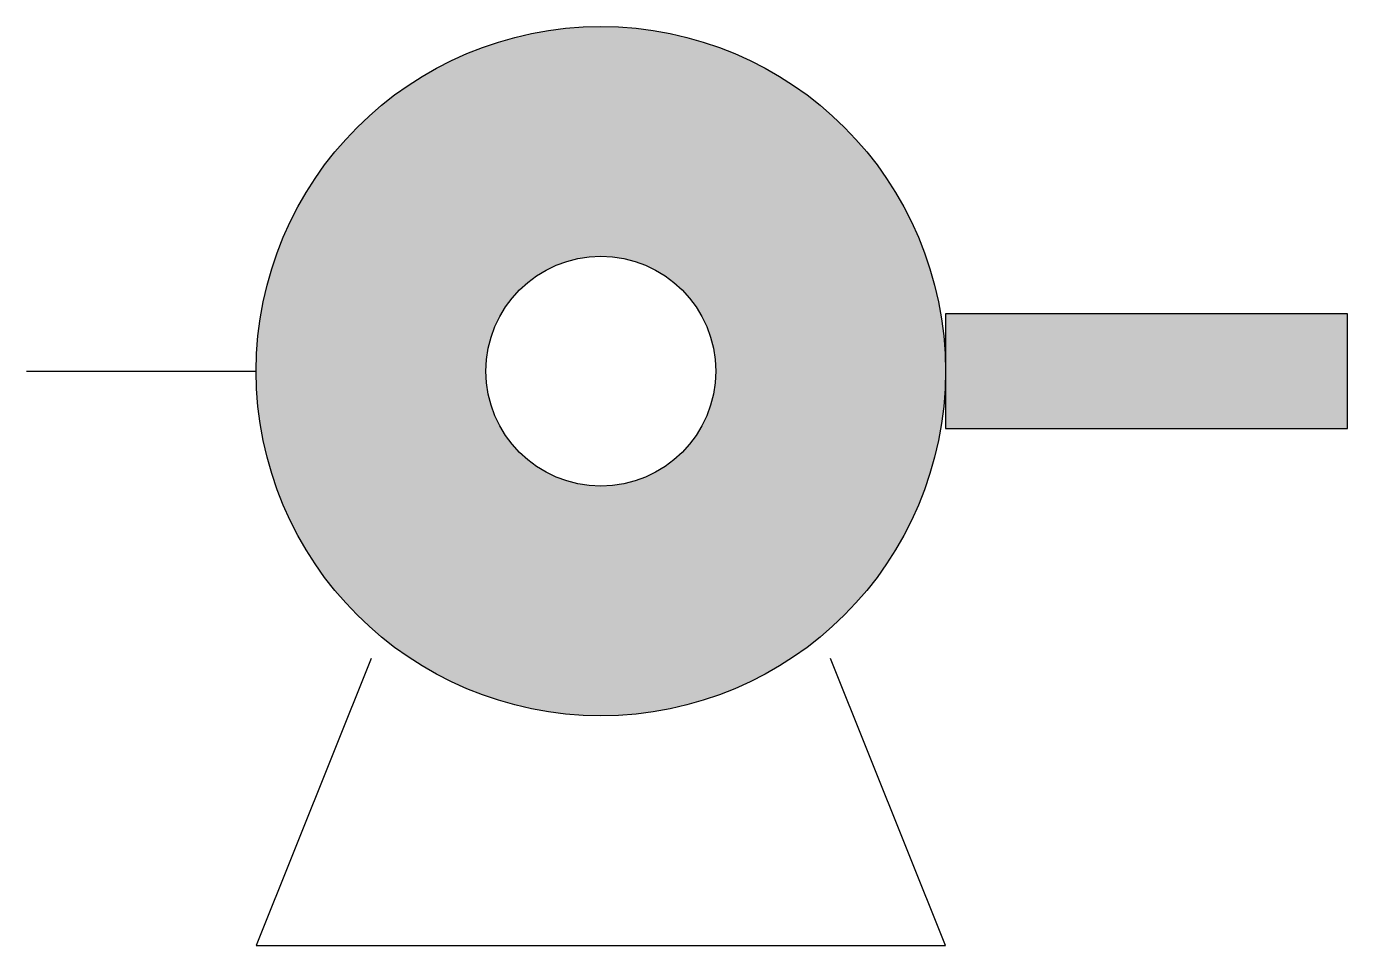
# Model space of a CAD drawing. Header units: metres. Extents: x 0 to 115, y 0 to 80.
import ezdxf

# ---------------------------------------------------------------- set-up
doc = ezdxf.new("R2010")
doc.units = ezdxf.units.M
doc.layers.add('Outlines', color=7, linetype='Continuous')
doc.layers.add('Solid fills', color=7, linetype='Continuous')

msp = doc.modelspace()

# ---------------------------------------------------------------- hatches: boundary and pattern name
at = {"layer": 'Solid fills'}
h = msp.add_hatch(color=7, dxfattribs=at)
edge = h.paths.add_edge_path()
edge.add_arc((50, 50), 30, 0, 360)
edge = h.paths.add_edge_path(flags=0)
edge.add_arc((50, 50), 10, 0, 360)
msp.add_hatch(color=7, dxfattribs=at).paths.add_polyline_path([(80, 45), (115, 45), (115, 55), (80, 55)])

# ---------------------------------------------------------------- linework, layer by layer
at = {"layer": 'Outlines'}
msp.add_line((0, 50), (20, 50), dxfattribs=at)
msp.add_lwpolyline([(80, 45), (115, 45), (115, 55), (80, 55)], close=True, dxfattribs=at)
msp.add_lwpolyline([(30, 25), (20, 0), (80, 0), (70, 25)], dxfattribs=at)
for radius in [30, 10]:
    msp.add_circle((50, 50), radius, dxfattribs=at)

doc.saveas('drawing.dxf')
